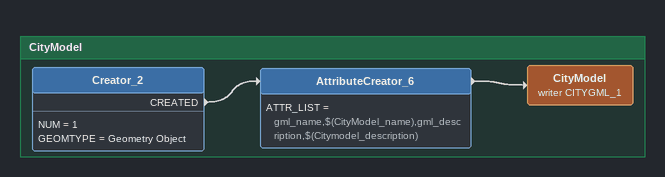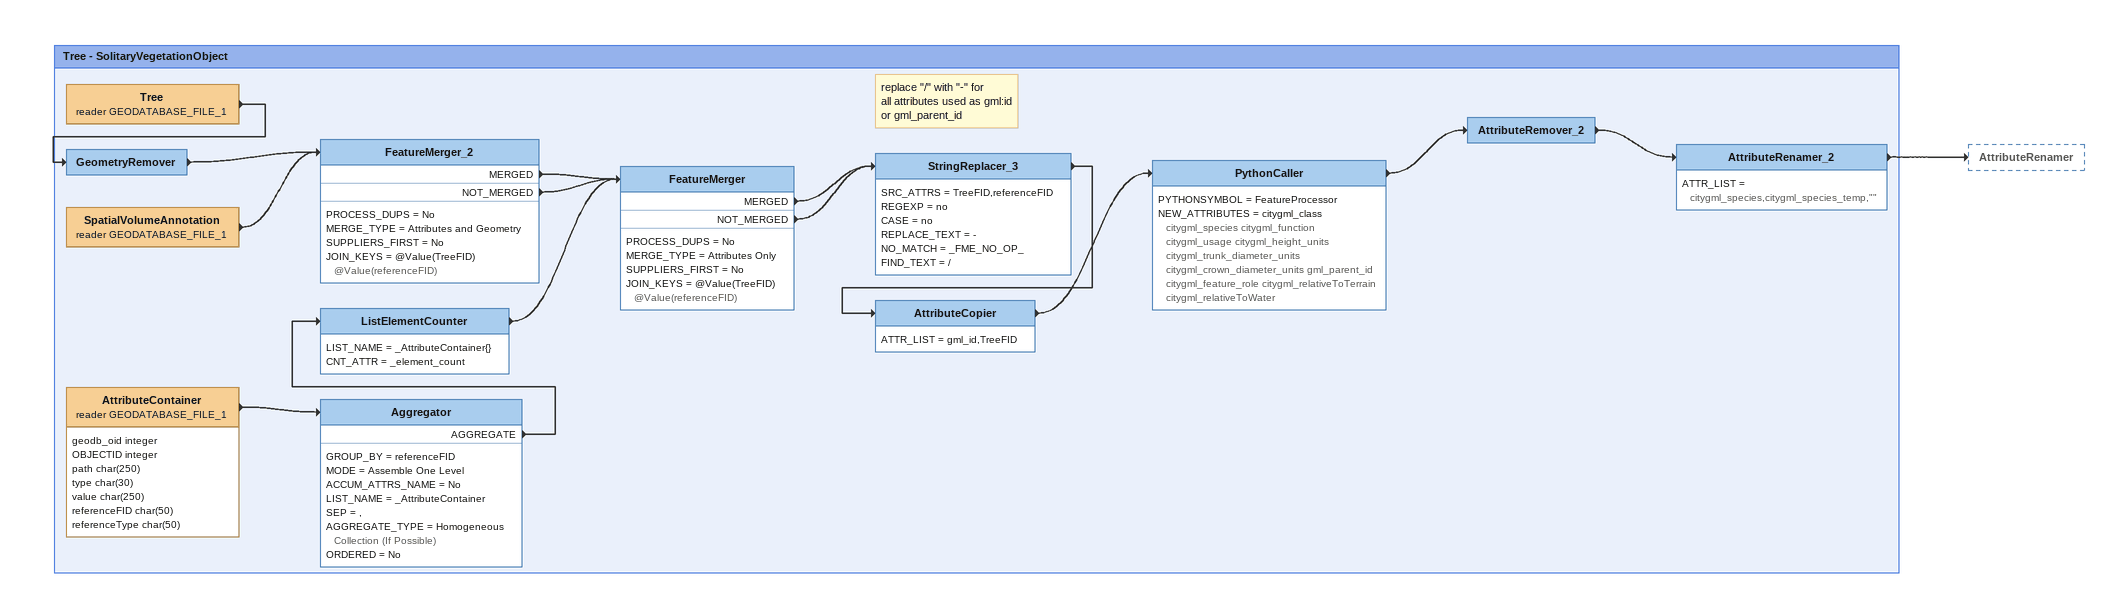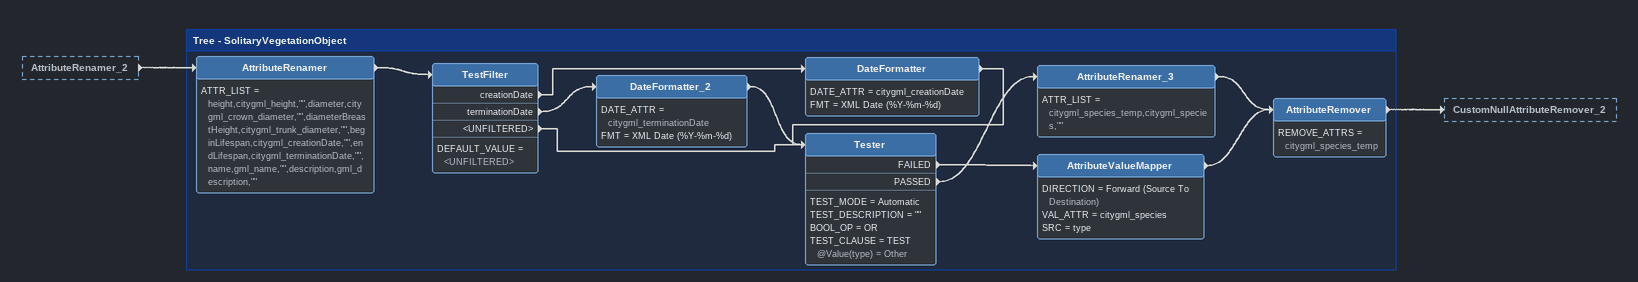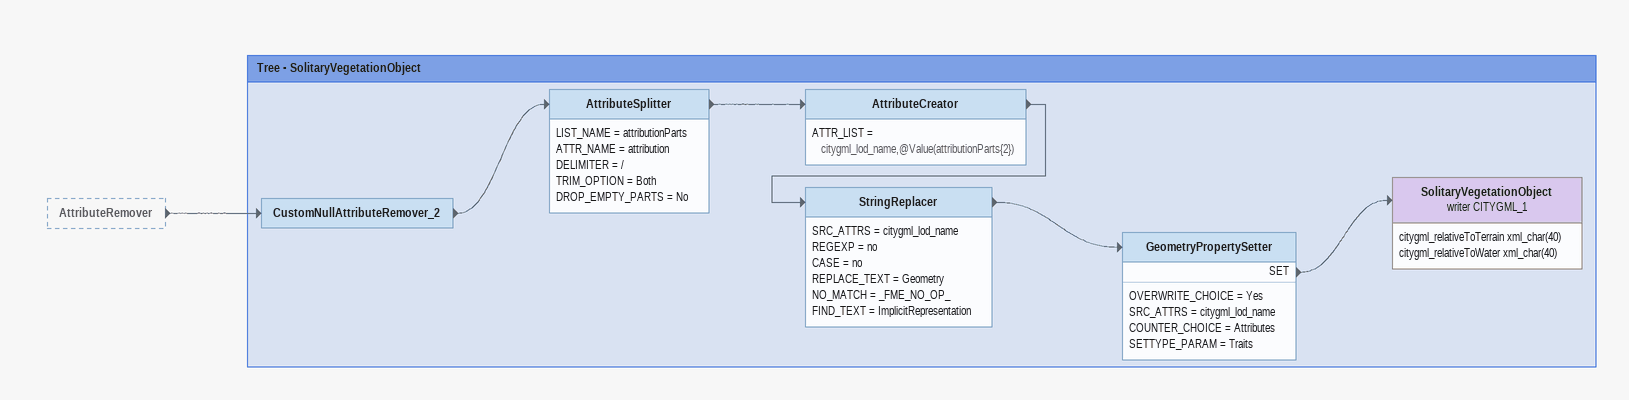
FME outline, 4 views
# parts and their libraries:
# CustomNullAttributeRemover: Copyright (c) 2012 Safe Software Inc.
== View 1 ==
Bookmark: CityModel
Creator_2
    NUM = 1
    GEOMTYPE = Geometry Object
    CREATED -> AttributeCreator_6
AttributeCreator_6
    ATTR_LIST = gml_name,$(CityModel_name),gml_description,$(Citymodel_description)
    -> CityModel (writer CITYGML_1)
CityModel (writer CITYGML_1)

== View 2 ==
Bookmark: Tree - SolitaryVegetationObject
Tree (reader GEODATABASE_FILE_1)
    -> GeometryRemover
GeometryRemover
    -> FeatureMerger_2
SpatialVolumeAnnotation (reader GEODATABASE_FILE_1)
    -> FeatureMerger_2
FeatureMerger_2
    PROCESS_DUPS = No
    MERGE_TYPE = Attributes and Geometry
    SUPPLIERS_FIRST = No
    JOIN_KEYS = @Value(TreeFID) @Value(referenceFID)
    MERGED -> FeatureMerger
    NOT_MERGED -> FeatureMerger
AttributeContainer (reader GEODATABASE_FILE_1)
    attributes: geodb_oid integer, OBJECTID integer, path char(250), type char(30), value char(250), referenceFID char(50), referenceType char(50)
    -> Aggregator
Aggregator
    GROUP_BY = referenceFID
    MODE = Assemble One Level
    ACCUM_ATTRS_NAME = No
    LIST_NAME = _AttributeContainer
    SEP = ,
    AGGREGATE_TYPE = Homogeneous Collection (If Possible)
    ORDERED = No
    AGGREGATE -> ListElementCounter
ListElementCounter
    LIST_NAME = _AttributeContainer{}
    CNT_ATTR = _element_count
    -> FeatureMerger
FeatureMerger
    PROCESS_DUPS = No
    MERGE_TYPE = Attributes Only
    SUPPLIERS_FIRST = No
    JOIN_KEYS = @Value(TreeFID) @Value(referenceFID)
    MERGED -> StringReplacer_3
    NOT_MERGED -> StringReplacer_3
Note: replace "/" with "-" for / all attributes used as gml:id / or gml_parent_id
StringReplacer_3
    SRC_ATTRS = TreeFID,referenceFID
    REGEXP = no
    CASE = no
    REPLACE_TEXT = -
    NO_MATCH = _FME_NO_OP_
    FIND_TEXT = /
    -> AttributeCopier
AttributeCopier
    ATTR_LIST = gml_id,TreeFID
    -> PythonCaller
PythonCaller
    PYTHONSYMBOL = FeatureProcessor
    NEW_ATTRIBUTES = citygml_class citygml_species citygml_function citygml_usage citygml_height_units citygml_trunk_diameter_units citygml_crown_diameter_units gml_parent_id citygml_feature_role citygml_relativeToTerrain citygml_relativeToWater
    -> AttributeRemover_2
AttributeRemover_2
    -> AttributeRenamer_2
AttributeRenamer_2
    ATTR_LIST = citygml_species,citygml_species_temp,""
    -> AttributeRenamer

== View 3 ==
AttributeRenamer_2 [outside]
    -> AttributeRenamer

Bookmark: Tree - SolitaryVegetationObject
AttributeRenamer
    ATTR_LIST = height,citygml_height,"",diameter,citygml_crown_diameter,"",diameterBreastHeight,citygml_trunk_diameter,"",beginLifespan,citygml_creationDate,"",endLifespan,citygml_terminationDate,"",name,gml_name,"",description,gml_description,""
    -> TestFilter
TestFilter
    DEFAULT_VALUE = <UNFILTERED>
    creationDate -> DateFormatter
    terminationDate -> DateFormatter_2
    <UNFILTERED> -> Tester
DateFormatter
    DATE_ATTR = citygml_creationDate
    FMT = XML Date (%Y-%m-%d)
    -> Tester
DateFormatter_2
    DATE_ATTR = citygml_terminationDate
    FMT = XML Date (%Y-%m-%d)
    -> Tester
Tester
    TEST_MODE = Automatic
    TEST_DESCRIPTION = ""
    BOOL_OP = OR
    TEST_CLAUSE = TEST @Value(type) = Other
    FAILED -> AttributeValueMapper
    PASSED -> AttributeRenamer_3
AttributeRenamer_3
    ATTR_LIST = citygml_species_temp,citygml_species,""
    -> AttributeRemover
AttributeValueMapper
    DIRECTION = Forward (Source To Destination)
    VAL_ATTR = citygml_species
    SRC = type
    -> AttributeRemover
AttributeRemover
    REMOVE_ATTRS = citygml_species_temp
    -> CustomNullAttributeRemover_2

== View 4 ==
AttributeRemover [outside]
    -> CustomNullAttributeRemover_2

Bookmark: Tree - SolitaryVegetationObject
CustomNullAttributeRemover_2
    -> AttributeSplitter
AttributeSplitter
    LIST_NAME = attributionParts
    ATTR_NAME = attribution
    DELIMITER = /
    TRIM_OPTION = Both
    DROP_EMPTY_PARTS = No
    -> AttributeCreator
AttributeCreator
    ATTR_LIST = citygml_lod_name,@Value(attributionParts{2})
    -> StringReplacer
StringReplacer
    SRC_ATTRS = citygml_lod_name
    REGEXP = no
    CASE = no
    REPLACE_TEXT = Geometry
    NO_MATCH = _FME_NO_OP_
    FIND_TEXT = ImplicitRepresentation
    -> GeometryPropertySetter
GeometryPropertySetter
    OVERWRITE_CHOICE = Yes
    SRC_ATTRS = citygml_lod_name
    COUNTER_CHOICE = Attributes
    SETTYPE_PARAM = Traits
    SET -> SolitaryVegetationObject (writer CITYGML_1)
SolitaryVegetationObject (writer CITYGML_1)
    attributes: citygml_relativeToTerrain xml_char(40), citygml_relativeToWater xml_char(40)
